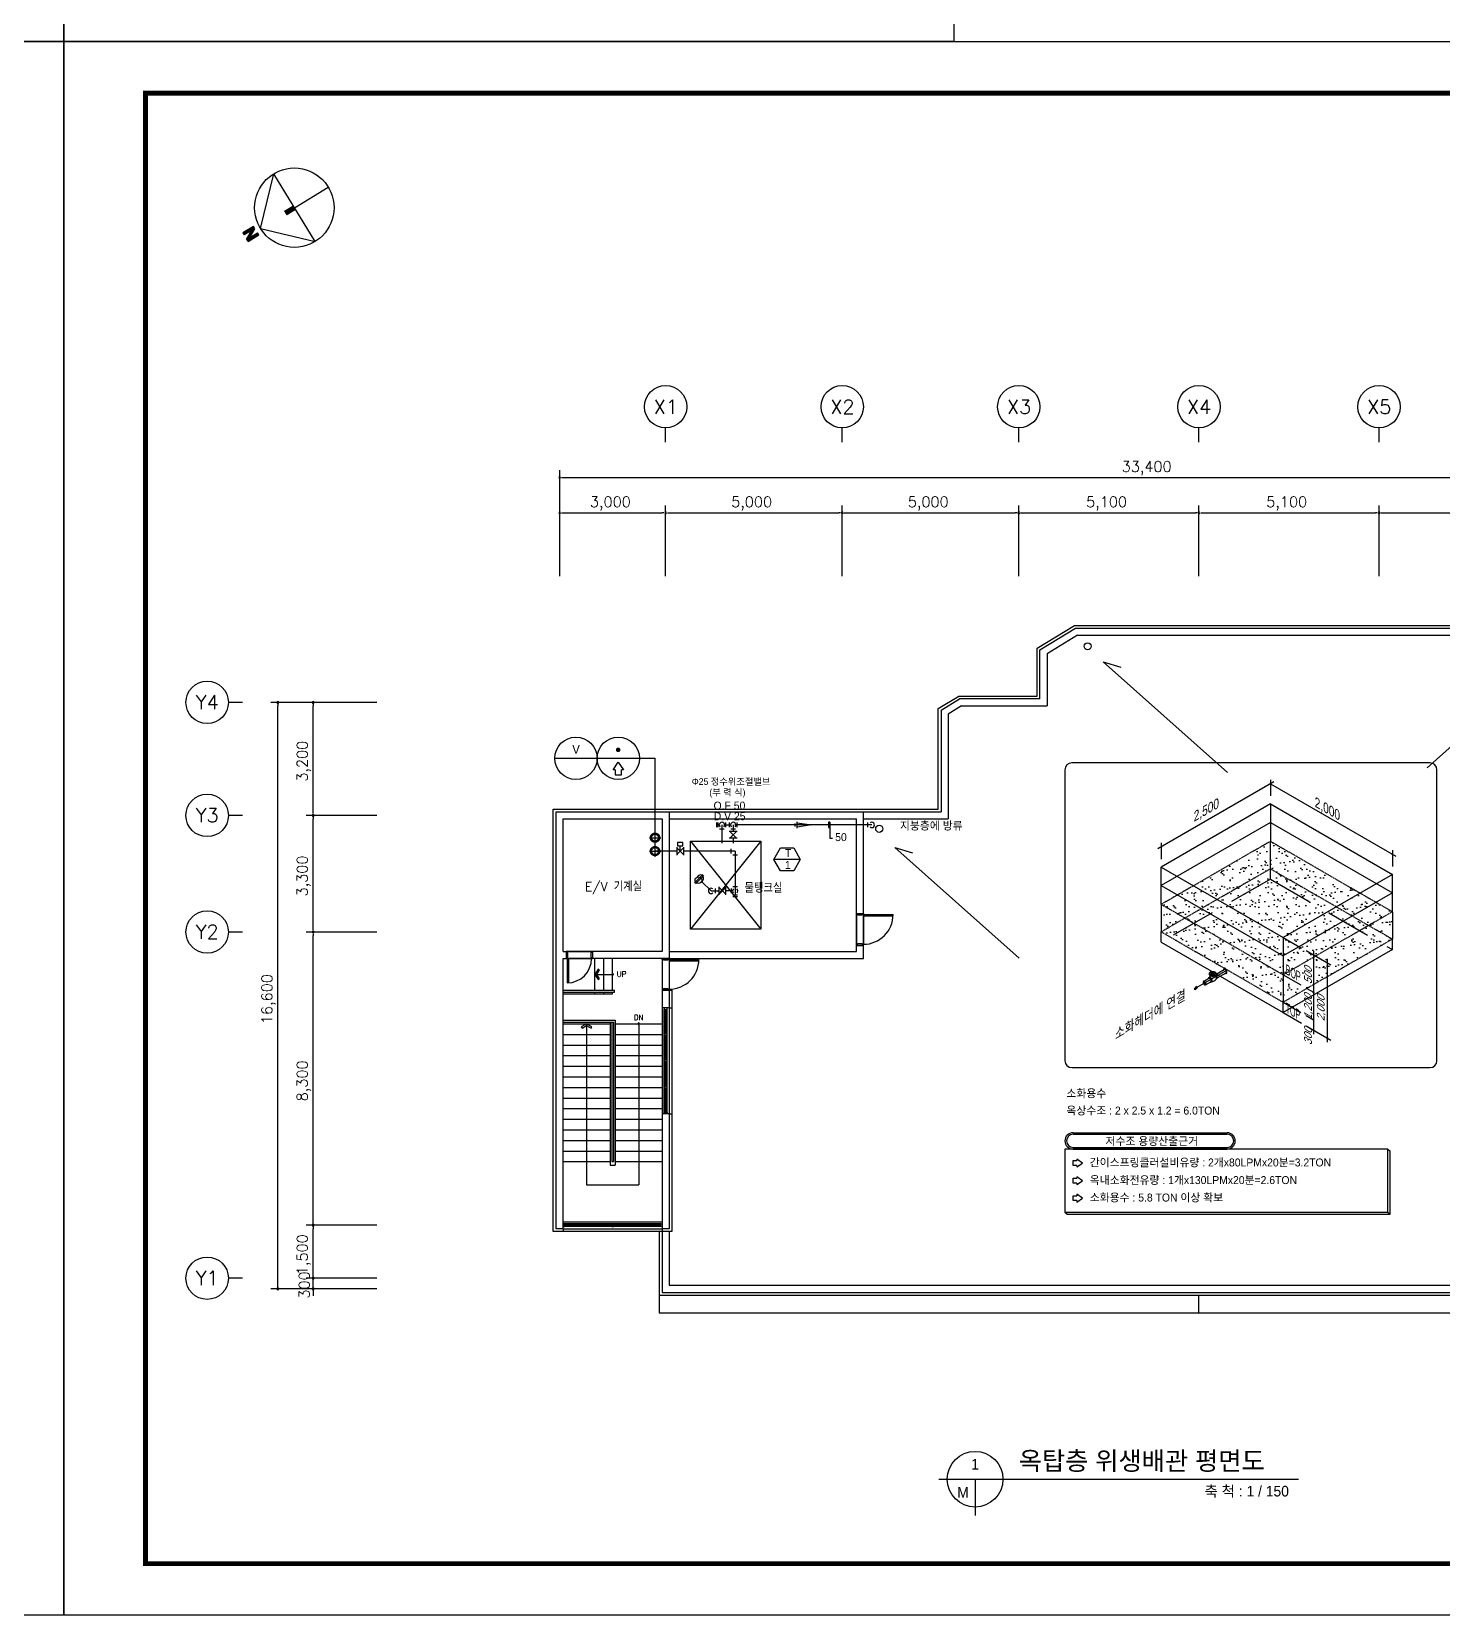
# Model space of a CAD drawing. Header units: millimetres. Extents: x 83956 to 461956, y 36707 to 125807.
# Drawn here: x 272048 to 311990, y 36707 to 81536 of the extents above; entities that cross this region are included whole.
import ezdxf
from ezdxf.enums import TextEntityAlignment as Align

# ---------------------------------------------------------------- set-up
doc = ezdxf.new("R2010")
doc.units = ezdxf.units.MM
doc.header["$LTSCALE"] = 100
doc.header["$MEASUREMENT"] = 0
for name, pattern in [('CEN', [62, 60, -1, 0, -1]), ('CENTER', [50.8, 31.75, -6.35, 6.35, -6.35]), ('DASHED', [19.05, 12.7, -6.35]), ('HIDDEN', [0.375, 0.25, -0.125])]:
    doc.linetypes.add(name, pattern=pattern)
doc.layers.get('0').update_dxf_attribs({"linetype": 'CONTINUOUS'})
doc.layers.get('Defpoints').update_dxf_attribs({"linetype": 'CONTINUOUS'})
for name, color, linetype in [('1', 1, 'CONTINUOUS'), ('2', 2, 'CONTINUOUS'), ('3', 3, 'CONTINUOUS'), ('ARCH', 9, 'CONTINUOUS'), ('BOR', 7, 'CONTINUOUS'), ('CEN', 1, 'CEN'), ('FORM', 8, 'CONTINUOUS'), ('FPP', 7, 'CONTINUOUS'), ('MF', 4, 'CONTINUOUS'), ('P-', 3, 'CONTINUOUS'), ('PIPE', 3, 'CONTINUOUS'), ('SIMBOL', 7, 'CONTINUOUS'), ('TEXT', 11, 'CONTINUOUS'), ('TITLE', 3, 'CONTINUOUS'), ('TITLE1', 2, 'CONTINUOUS'), ('w', 3, 'CONTINUOUS')]:
    doc.layers.add(name, color=color, linetype=linetype)
doc.styles.add('GHS', font='romans.shx', dxfattribs={"bigfont": 'ghs.shx'})
doc.styles.add('gr', font='Gulim.ttf')
doc.styles.add('HY', font='H2WULL.TTF')
doc.styles.add('L', font='H2WULL.TTF')
pattern_1 = [(37.5, (-13214070.35, -8568361.47), (-12.5986716, 385.364754), [0, -304, 0, -340, 0, -325]), (7.5, (-13214070.35, -8568361.47), (353.955341, 564.429213), [0, -164, 0, -274, 0, -105]), (327.5, (-13214316.35, -8568361.47), (622.828372, 1.131811), [0, -100, 0, -360, 0, -470]), (317.5, (-13214316.35, -8568361.47), (601.225321, 175.535113), [0, -50, 0, -236, 0, -270])]

# ---------------------------------------------------------------- blocks, each defined once
blk = doc.blocks.new('PMC-FORMV')
at = {"layer": 'Defpoints'}
blk.add_lwpolyline([(0, 0), (0, 29700), (42000, 29700), (42000, 0)], close=True, dxfattribs=at)
at = {"layer": 'FORM', "const_width": 90.2}
blk.add_lwpolyline([(1544, 975), (1544, 28725), (40744, 28725), (40744, 975)], close=True, dxfattribs=at)
blk = doc.blocks.new('S19')
at = {"layer": 'CEN'}
for p, q in [((80, 0), (-80, 0)), ((0, -80), (0, 80))]:
    blk.add_line(p, q, dxfattribs=at)
blk.add_circle((0, 0), 65, dxfattribs=at)
at = {"layer": 'PIPE'}
blk.add_circle((0, 0), 50, dxfattribs=at)
blk = doc.blocks.new('JY_EX_26')
at = {"color": 2, "linetype": 'Continuous'}
for p, q in [((-1.25, 1.5), (-1.25, -1.5)), ((1.25, 1.5), (1.25, -1.5))]:
    blk.add_line(p, q, dxfattribs=at)
at = {"color": 6, "linetype": 'Continuous'}
for p, q in [((-1.25, -1.25), (1.25, 1.25)), ((-1.25, 1.25), (1.25, -1.25))]:
    blk.add_line(p, q, dxfattribs=at)
blk = doc.blocks.new('jy_ex_60')
at = {"color": 2}
for p, q in [((-2.36, 0.84), (3.05, 0)), ((3.05, 0), (-2.36, -0.84))]:
    blk.add_line(p, q, dxfattribs=at)
for points in [[(-3.05, -0.58), (-3.05, 0.58)], [(-2.36, -1.2), (-2.36, 1.2)]]:
    blk.add_lwpolyline(points, dxfattribs=at)
blk = doc.blocks.new('jy_ex_35')
at = {"color": 2, "linetype": 'Continuous'}
for p, q in [((-1.25, 1.5), (-1.25, -1.5)), ((1, 3.25), (-1, 3.25)), ((-1, 3.25), (-1, 2)), ((-1, 2), (0, 2)), ((0, 0), (0, 2)), ((0, 2), (1, 2)), ((1, 2), (1, 3.25)), ((1.25, 1.5), (1.25, -1.5))]:
    blk.add_line(p, q, dxfattribs=at)
at = {"color": 6, "linetype": 'Continuous'}
for p, q in [((-1.25, 1.25), (1.25, -1.25)), ((-1.25, -1.25), (1.25, 1.25))]:
    blk.add_line(p, q, dxfattribs=at)

msp = doc.modelspace()

# ---------------------------------------------------------------- hatches: boundary and pattern name
at = {"layer": '2'}
h = msp.add_hatch(dxfattribs=at)
h.set_pattern_fill('AR-SAND', color=1, scale=200, style=0)
h.set_pattern_definition(pattern_1)
h.paths.add_polyline_path([(307123, 58618), (304031, 56833), (307484, 54839), (310576, 56624)])
h = msp.add_hatch(dxfattribs=at)
h.set_pattern_fill('AR-SAND', color=1, scale=200, style=0)
h.set_pattern_definition(pattern_1)
h.paths.add_polyline_path([(304031, 56833), (307484, 54839), (307484, 54063), (304031, 56056)])
h = msp.add_hatch(dxfattribs=at)
h.set_pattern_fill('AR-SAND', color=2, scale=200, style=0)
h.set_pattern_definition(pattern_1)
h.paths.add_polyline_path([(307484, 54839), (307484, 54063), (310576, 55848), (310576, 56624)])
at = {"layer": 'ARCH', "ltscale": 2}
msp.add_hatch(color=256, dxfattribs=at).paths.add_polyline_path([(278368, 75958), (278328, 76024), (278027, 75840), (278063, 75782), (278276, 75912), (278135, 75663), (278175, 75597), (278476, 75781), (278441, 75839), (278227, 75709)])

# ---------------------------------------------------------------- linework, layer by layer
msp.add_lwpolyline([(275272, 79795), (327316, 79795), (327316, 38170), (275272, 38170)], close=True)
at = {"layer": '1'}
for p, q in [((307221, 60301), (303933, 58403)), ((307123, 60358), (307123, 59901)), ((307123, 60244), (310674, 58194)), ((304031, 58572), (304031, 58116)), ((310576, 58364), (310576, 57908)), ((307484, 55897), (308005, 55596)), ((308133, 55522), (308829, 55120)), ((308341, 55515), (308341, 53158)), ((308731, 55290), (308731, 52933)), ((308133, 54465), (308361, 54333)), ((307484, 53769), (308005, 53468)), ((308133, 53688), (308361, 53557)), ((308133, 53392), (308829, 52990))]:
    msp.add_line(p, q, dxfattribs=at)
at = {"layer": '1', "color": 2, "linetype": 'DASHED'}
for p, q in [((307123, 59675), (307123, 58611)), ((307123, 57546), (304031, 55761)), ((307123, 57546), (310576, 55553))]:
    msp.add_line(p, q, dxfattribs=at)
at = {"layer": '1', "color": 2}
for p, q in [((307123, 59152), (304031, 57367)), ((307123, 59152), (310576, 57158)), ((304031, 57367), (307484, 55373)), ((310576, 57158), (307484, 55373))]:
    msp.add_line(p, q, dxfattribs=at)
at = {"layer": '1', "linetype": 'CENTER'}
msp.add_line((305051, 54487), (305908, 54983), dxfattribs=at)
at = {"layer": '1', "linetype": 'DASHED'}
for p, q in [((307484, 54839), (307984, 54551)), ((307484, 54063), (307984, 53774))]:
    msp.add_line(p, q, dxfattribs=at)
at = {"layer": '1', "color": 7}
for p, q in [((305214, 54627), (305293, 54582)), ((305253, 54604), (305253, 54650)), ((305253, 54559), (305253, 54604))]:
    msp.add_line(p, q, dxfattribs=at)
at = {"layer": '1'}
msp.add_lwpolyline([(305012, 54501), (304965, 54436), (305012, 54426), (305012, 54446), (305051, 54468), (305051, 54503), (305012, 54481)], close=True, dxfattribs=at)
at = {"layer": '2', "color": 2}
for p, q in [((307123, 59675), (304031, 57890)), ((307123, 59675), (310576, 57682)), ((307123, 57841), (307123, 58611)), ((304031, 57890), (307484, 55897)), ((307123, 57546), (307123, 57841)), ((310576, 57682), (307484, 55897)), ((304031, 56833), (304031, 56056)), ((304031, 55761), (307484, 53768)), ((307484, 55897), (307484, 54839)), ((310576, 55553), (307484, 53768)), ((307484, 54839), (307484, 54063))]:
    msp.add_line(p, q, dxfattribs=at)
at = {"layer": '2', "color": 2, "linetype": 'HIDDEN'}
for p, q in [((307123, 58618), (304031, 56833)), ((307123, 58618), (310576, 56624)), ((307123, 57841), (304031, 56056)), ((307123, 57841), (310576, 55848)), ((304031, 56833), (307484, 54839)), ((310576, 56624), (307484, 54839)), ((304031, 56056), (307484, 54063)), ((310576, 55848), (307484, 54063))]:
    msp.add_line(p, q, dxfattribs=at)
at = {"layer": '2'}
for p, q in [((310576, 56624), (310576, 55848)), ((305371, 54749), (305391, 54761)), ((305390, 54871), (305390, 54857)), ((305471, 54867), (305414, 54834)), ((305417, 54898), (305471, 54867)), ((305426, 54912), (305480, 54881)), ((305487, 54858), (305431, 54825)), ((305476, 54877), (305476, 54870)), ((305476, 54851), (305476, 54815)), ((305487, 54858), (305544, 54825)), ((305549, 54912), (305495, 54881)), ((305498, 54877), (305498, 54870)), ((305498, 54851), (305498, 54815)), ((305557, 54898), (305504, 54867)), ((305504, 54867), (305561, 54834)), ((305584, 54871), (305584, 54857)), ((305437, 54634), (305457, 54645))]:
    msp.add_line(p, q, dxfattribs=at)
for points, const_width in [([(307108, 60244, 1), (307138, 60244, 1)], 29.4), ([(307118, 60244, 1), (307128, 60244, 1)], 9.81), ([(307118, 60244, 1), (307128, 60244, 1)], 9.81), ([(304017, 58459, 1), (304046, 58459, 1)], 29.4), ([(304026, 58459, 1), (304036, 58459, 1)], 9.81), ([(310561, 58251, 1), (310590, 58251, 1)], 29.4), ([(310571, 58251, 1), (310581, 58251, 1)], 9.81), ([(310571, 58251, 1), (310581, 58251, 1)], 9.81), ([(308334, 55394, 1), (308364, 55394, 1)], 29.4), ([(308336, 55402, 1), (308346, 55402, 1)], 9.81), ([(308326, 54344, 1), (308356, 54344, 1)], 29.4), ([(308336, 54344, 1), (308346, 54344, 1)], 9.81), ([(308336, 54344, 1), (308346, 54344, 1)], 9.81), ([(308326, 53568, 1), (308356, 53568, 1)], 29.4), ([(308336, 53568, 1), (308346, 53568, 1)], 9.81), ([(308336, 53568, 1), (308346, 53568, 1)], 9.81), ([(308326, 53272, 1), (308356, 53272, 1)], 29.4), ([(308336, 53272, 1), (308346, 53272, 1)], 9.81), ([(308336, 53272, 1), (308346, 53272, 1)], 9.81), ([(308716, 53047, 1), (308746, 53047, 1)], 29.4), ([(308726, 53047, 1), (308736, 53047, 1)], 9.81), ([(308726, 53047, 1), (308736, 53047, 1)], 9.81)]:
    msp.add_lwpolyline(points, format="xyb", close=True, dxfattribs=dict(at, const_width=const_width))
for points in [[(305414, 54633, 0.0526), (305424, 54631, 0.156851), (305437, 54634, 0.156851), (305447, 54644, 0.106617), (305451, 54664, 0.072341), (305448, 54686, 0.058752), (305437, 54711, 0.058752), (305421, 54732, 0.072341), (305404, 54746, 0.106617), (305385, 54752, 0.156851), (305371, 54749, 0.156851), (305361, 54739, 0.0526), (305358, 54729, 0.072341)], [(305447, 54640, 0.156851), (305457, 54650, 0.106617), (305461, 54670, 0.072341), (305458, 54692, 0.058752), (305447, 54716, 0.058752), (305431, 54738, 0.072341), (305414, 54752, 0.106617), (305395, 54758, 0.156851), (305381, 54755, 0.063673)], [(305390, 54857, 0.156851), (305397, 54838, 0.106617), (305419, 54818, 0.072341), (305448, 54806, 0.058752), (305487, 54801, 0.058752), (305526, 54806, 0.072341), (305556, 54818, 0.106617), (305578, 54838, 0.156851), (305584, 54857, 0.156851)], [(305457, 54645, 0.156851), (305467, 54656, 0.106617), (305471, 54676, 0.072341), (305468, 54698, 0.058752), (305457, 54722, 0.058752), (305441, 54744, 0.072341), (305424, 54757, 0.106617), (305405, 54764, 0.156851), (305391, 54761, 0.063673)], [(305417, 54898, -0.156851), (305416, 54899, -0.106617), (305416, 54902, -0.072341), (305416, 54904, -0.058752), (305417, 54907, -0.058752), (305419, 54910, -0.072341), (305422, 54912, -0.106617), (305424, 54913, -0.156851), (305426, 54912, -0.156851)], [(305462, 54803, 0.102167), (305468, 54798, 0.072341), (305476, 54794, 0.058752), (305487, 54793, 0.058752), (305498, 54794, 0.072341), (305507, 54798, 0.102167), (305513, 54803, 0.156851)], [(305476, 54870, 0.156851), (305477, 54868, 0.106617), (305479, 54866, 0.072341), (305483, 54865, 0.058752), (305487, 54864, 0.058752), (305492, 54865, 0.072341), (305495, 54866, 0.106617), (305498, 54868, 0.156851), (305498, 54870, 0.156851)], [(305557, 54898, 0.156851), (305558, 54899, 0.106617), (305559, 54902, 0.072341), (305558, 54904, 0.058752), (305557, 54907, 0.058752), (305555, 54910, 0.072341), (305553, 54912, 0.106617), (305550, 54913, 0.156851), (305549, 54912, 0.156851)], [(305583, 54718, 0.156851), (305593, 54729, 0.106617), (305597, 54749, 0.072341), (305594, 54770, 0.058752), (305583, 54795, 0.058752), (305567, 54817, 0.024277), (305562, 54822, 0.106617)], [(305594, 54724, 0.156851), (305603, 54734, 0.106617), (305607, 54754, 0.072341), (305604, 54776, 0.058752), (305594, 54801, 0.058752), (305577, 54822, 0.031416), (305570, 54829, 0.106617)], [(305604, 54730, 0.156851), (305613, 54740, 0.106617), (305617, 54760, 0.072341), (305614, 54782, 0.058752), (305604, 54807, 0.058752), (305587, 54828, 0.044164), (305577, 54837, 0.106617)], [(305846, 54883, 0.080785), (305863, 54878, 0.156851), (305878, 54882, 0.156851), (305888, 54893, 0.106617), (305892, 54915, 0.072341), (305889, 54938, 0.058752), (305878, 54965, 0.058752), (305860, 54988, 0.072341), (305841, 55003, 0.106617), (305820, 55010, 0.156851), (305805, 55006, 0.156851), (305795, 54995, 0.080785), (305791, 54979, 0.072341)]]:
    msp.add_lwpolyline(points, format="xyb", dxfattribs=at)
for points in [[(305487, 54927, 0.058752), (305448, 54922, 0.072341), (305419, 54910, 0.106617), (305397, 54890, 0.156851), (305390, 54871, 0.156851), (305397, 54851, 0.106617), (305419, 54831, 0.072341), (305448, 54819, 0.058752), (305487, 54815, 0.058752), (305526, 54819, 0.072341), (305556, 54831, 0.106617), (305578, 54851, 0.156851), (305584, 54871, 0.156851), (305578, 54890, 0.106617), (305556, 54910, 0.072341), (305526, 54922, 0.058752)], [(305487, 54883, 0.058752), (305483, 54882, 0.072341), (305479, 54881, 0.106617), (305477, 54879, 0.156851), (305476, 54877, 0.156851), (305477, 54874, 0.106617), (305479, 54872, 0.072341), (305483, 54871, 0.058752), (305487, 54870, 0.058752), (305492, 54871, 0.072341), (305495, 54872, 0.106617), (305498, 54874, 0.156851), (305498, 54877, 0.156851), (305498, 54879, 0.106617), (305495, 54881, 0.072341), (305492, 54882, 0.058752)]]:
    msp.add_lwpolyline(points, format="xyb", close=True, dxfattribs=at)
for centre, radius, start, end in [((305517, 54688), 145, 123.5211, 150.0045), ((305451, 54803), 158, 272.5264, 327.4736)]:
    msp.add_arc(centre, radius, start, end, dxfattribs=at)
at = {"layer": '3', "color": 7}
for p, q in [((305226, 54652), (305376, 54739)), ((305584, 54859), (305814, 54992)), ((305616, 54750), (305869, 54896)), ((305281, 54556), (305432, 54643))]:
    msp.add_line(p, q, dxfattribs=at)
at = {"layer": '3'}
for points in [[(305432, 54643, 0.156851), (305440, 54652, 0.106617), (305443, 54669, 0.072341), (305441, 54687, 0.058752), (305432, 54707, 0.058752), (305418, 54725, 0.072341), (305404, 54737, 0.106617), (305388, 54742, 0.156851), (305376, 54739, 0.156851)], [(305869, 54896, 0.156851), (305877, 54905, 0.106617), (305881, 54921, 0.072341), (305878, 54939, 0.058752), (305869, 54960, 0.058752), (305856, 54978, 0.072341), (305841, 54989, 0.106617), (305825, 54994, 0.156851), (305814, 54992, 0.156851)]]:
    msp.add_lwpolyline(points, format="xyb", dxfattribs=at)
at = {"layer": '3', "color": 7}
msp.add_lwpolyline([(305226, 54588, 0.058752), (305239, 54570, 0.072341), (305253, 54559, 0.106617), (305270, 54554, 0.156851), (305281, 54556, 0.156851), (305289, 54565, 0.106617), (305293, 54582, 0.072341), (305290, 54600, 0.058752), (305281, 54620, 0.058752), (305268, 54638, 0.072341), (305253, 54650, 0.106617), (305237, 54655, 0.156851), (305226, 54652, 0.156851), (305218, 54644, 0.106617), (305214, 54627, 0.072341), (305217, 54609, 0.058752)], format="xyb", close=True, dxfattribs=at)
at = {"layer": 'ARCH', "ltscale": 2}
for p, q in [((278526, 75968), (278901, 77514)), ((280072, 75593), (278901, 77514)), ((279486, 76553), (280447, 77139)), ((278328, 76024), (278027, 75840)), ((278027, 75840), (278063, 75782)), ((278276, 75912), (278063, 75782)), ((278135, 75663), (278276, 75912)), ((278175, 75597), (278476, 75781)), ((278227, 75709), (278368, 75958)), ((278227, 75709), (278441, 75839)), ((278368, 75958), (278328, 76024)), ((278476, 75781), (278441, 75839)), ((278526, 75968), (280072, 75593)), ((278135, 75663), (278175, 75597)), ((286998, 66119), (286998, 69119)), ((287098, 68919), (320298, 68919)), ((286998, 66119), (286998, 68119)), ((287098, 67919), (289898, 67919)), ((289998, 66119), (289998, 68119)), ((289998, 66119), (289998, 68119)), ((290098, 67919), (294898, 67919)), ((294998, 66119), (294998, 68119)), ((294998, 66119), (294998, 68119)), ((295098, 67919), (299898, 67919)), ((299998, 66119), (299998, 68119)), ((299998, 66119), (299998, 68119)), ((300098, 67919), (304998, 67919)), ((305098, 66119), (305098, 68119)), ((305098, 66119), (305098, 68119)), ((305198, 67919), (310098, 67919)), ((310198, 66119), (310198, 68119)), ((310198, 66119), (310198, 68119)), ((310298, 67919), (315198, 67919)), ((300598, 64039), (301600, 64650)), ((301600, 64650), (320498, 64650)), ((301656, 64450), (300798, 63927)), ((301656, 64450), (320298, 64450)), ((300598, 62650), (300598, 64039)), ((300798, 63927), (300798, 62450)), ((305905, 60568), (302389, 63702)), ((302389, 63702), (302890, 63546)), ((311556, 60697), (315071, 63832)), ((281817, 62550), (278817, 62550)), ((279017, 46050), (279017, 62450)), ((281817, 62550), (279817, 62550)), ((280017, 59450), (280017, 62450)), ((297798, 62333), (298319, 62650)), ((297798, 62333), (297798, 59451)), ((298375, 62450), (297998, 62220)), ((300598, 62650), (298319, 62650)), ((298375, 62450), (300798, 62450)), ((297998, 62220), (297998, 59251)), ((281817, 59350), (279817, 59350)), ((281817, 59350), (279817, 59350)), ((280017, 56150), (280017, 59250)), ((289898, 59251), (289898, 55501)), ((290098, 59451), (290098, 55301)), ((295598, 59451), (297798, 59451)), ((295598, 59251), (297998, 59251)), ((300004, 55310), (296488, 58445)), ((296488, 58445), (296989, 58289)), ((281817, 56050), (279817, 56050)), ((281817, 56050), (279817, 56050)), ((280017, 47850), (280017, 55950)), ((295398, 55672), (295598, 55672)), ((295598, 55672), (295398, 55672)), ((287210, 55501), (287180, 55501)), ((287180, 55501), (287180, 55301)), ((287180, 55301), (287210, 55301)), ((287210, 55501), (287900, 55501)), ((287210, 55461), (287210, 55501)), ((287225, 55461), (287210, 55461)), ((287210, 55301), (287210, 55341)), ((287210, 55341), (287225, 55341)), ((287210, 55301), (287900, 55301)), ((287210, 55301), (287245, 55301)), ((287210, 55301), (287210, 54611)), ((287225, 55341), (287225, 55461)), ((287245, 55301), (287245, 54611)), ((287885, 55341), (287885, 55461)), ((287885, 55461), (287900, 55461)), ((287900, 55341), (287885, 55341)), ((287900, 55461), (287900, 55501)), ((287900, 55501), (287930, 55501)), ((287900, 55301), (287900, 55341)), ((287930, 55301), (287900, 55301)), ((287930, 55501), (287930, 55301)), ((287245, 54611), (287210, 54611)), ((289898, 54401), (290098, 54401)), ((290098, 54401), (289898, 54401)), ((289898, 54401), (289898, 53901)), ((290098, 54401), (290098, 53901)), ((290098, 53901), (289898, 53901)), ((289898, 53901), (289898, 50901)), ((289983, 53901), (289958, 53901)), ((289958, 53901), (289958, 53861)), ((289958, 50941), (289958, 53861)), ((289958, 50941), (289958, 53861)), ((289958, 50941), (289958, 53861)), ((289958, 50941), (289958, 53861)), ((289958, 53861), (290038, 53861)), ((289992, 53161), (289992, 53861)), ((290004, 53161), (290004, 53861)), ((290038, 53901), (290013, 53901)), ((290038, 53861), (290038, 53901)), ((290038, 50941), (290038, 53861)), ((290038, 50941), (290038, 53861)), ((290038, 50941), (290038, 53861)), ((290038, 50941), (290038, 53861)), ((290098, 53901), (290098, 50901)), ((290038, 53161), (289958, 53161)), ((289958, 53161), (289958, 53121)), ((289958, 53121), (290038, 53121)), ((289992, 52421), (289992, 53121)), ((290004, 52421), (290004, 53121)), ((290038, 53121), (290038, 53161)), ((290038, 52421), (289958, 52421)), ((289958, 52421), (289958, 52381)), ((289958, 52381), (290038, 52381)), ((289992, 51681), (289992, 52381)), ((290004, 51681), (290004, 52381)), ((290038, 52381), (290038, 52421)), ((290038, 51681), (289958, 51681)), ((289958, 51681), (289958, 51641)), ((289958, 51641), (290038, 51641)), ((289992, 50941), (289992, 51641)), ((290004, 50941), (290004, 51641)), ((290038, 51641), (290038, 51681)), ((289898, 50901), (289898, 47650)), ((290098, 50901), (289898, 50901)), ((289958, 50901), (289958, 50941)), ((289958, 50941), (290038, 50941)), ((289983, 50901), (289958, 50901)), ((290038, 50901), (290013, 50901)), ((290038, 50941), (290038, 50901)), ((290098, 50901), (290098, 47650)), ((281817, 47750), (279817, 47750)), ((281817, 47750), (279817, 47750)), ((280017, 46350), (280017, 47650)), ((287098, 47850), (289898, 47850)), ((287138, 47790), (287098, 47790)), ((287098, 47790), (287098, 47765)), ((287098, 47735), (287098, 47710)), ((287098, 47710), (287138, 47710)), ((287098, 47650), (289898, 47650)), ((289858, 47790), (287138, 47790)), ((289858, 47790), (287138, 47790)), ((287138, 47710), (287138, 47790)), ((288478, 47756), (287138, 47756)), ((288478, 47744), (287138, 47744)), ((289858, 47710), (287138, 47710)), ((289858, 47710), (287138, 47710)), ((288518, 47790), (288478, 47790)), ((288478, 47790), (288478, 47710)), ((288478, 47710), (288518, 47710)), ((288518, 47710), (288518, 47790)), ((289858, 47756), (288518, 47756)), ((289858, 47744), (288518, 47744)), ((289858, 47710), (289858, 47790)), ((289858, 47790), (289898, 47790)), ((289898, 47710), (289858, 47710)), ((289898, 47790), (289898, 47765)), ((289898, 47735), (289898, 47710)), ((289898, 47570), (289898, 45850)), ((290098, 47570), (290098, 46050)), ((281817, 46250), (279817, 46250)), ((281817, 46250), (279817, 46250)), ((280017, 46350), (280017, 46450)), ((280017, 45950), (280017, 46250)), ((281817, 45950), (278817, 45950)), ((281817, 45950), (279817, 45950)), ((280017, 45850), (280017, 45750)), ((289898, 45850), (320498, 45850)), ((290098, 46050), (320298, 46050))]:
    msp.add_line(p, q, dxfattribs=at)
at = {"layer": 'ARCH'}
for p, q in [((289998, 69919), (289998, 70319)), ((294998, 69919), (294998, 70319)), ((299998, 69919), (299998, 70319)), ((305098, 69919), (305098, 70319)), ((310198, 69919), (310198, 70319)), ((278017, 62550), (277617, 62550)), ((278017, 59350), (277617, 59350)), ((286898, 47650), (286898, 59451)), ((286898, 59451), (290098, 59451)), ((287098, 55501), (287098, 59251)), ((287098, 59251), (289898, 59251)), ((290098, 59451), (295598, 59451)), ((290098, 59251), (295398, 59251)), ((295398, 55501), (295398, 59251)), ((295598, 55301), (295598, 59451)), ((295398, 56572), (295398, 55672)), ((295398, 56542), (295398, 56572)), ((295398, 56572), (295598, 56572)), ((295398, 56542), (295398, 55702)), ((295438, 56542), (295398, 56542)), ((295438, 56527), (295438, 56542)), ((295558, 56527), (295438, 56527)), ((295598, 56542), (295558, 56542)), ((295558, 56542), (295558, 56527)), ((295598, 56572), (295598, 56542)), ((295598, 56542), (295598, 55702)), ((295598, 56542), (295598, 56507)), ((295598, 56542), (296438, 56542)), ((295598, 56507), (296438, 56507)), ((296438, 56507), (296438, 56542)), ((278017, 56050), (277617, 56050)), ((295438, 55702), (295398, 55702)), ((295398, 55702), (295398, 55672)), ((295398, 55672), (295598, 55672)), ((295558, 55717), (295438, 55717)), ((295438, 55717), (295438, 55702)), ((295558, 55702), (295558, 55717)), ((295598, 55702), (295558, 55702)), ((295598, 55672), (295598, 55702)), ((287098, 55501), (287180, 55501)), ((287098, 47650), (287098, 55301)), ((287098, 55301), (287180, 55301)), ((289898, 55501), (287180, 55501)), ((287180, 55501), (287180, 55301)), ((287180, 55501), (287930, 55501)), ((287930, 55301), (287180, 55301)), ((287180, 55301), (287930, 55301)), ((290098, 55301), (287930, 55301)), ((287998, 54401), (287998, 55301)), ((288248, 54401), (288248, 55301)), ((288498, 54401), (288498, 55301)), ((289898, 55301), (289898, 54401)), ((289898, 55271), (289898, 55301)), ((289898, 55301), (290098, 55301)), ((289898, 55271), (289898, 54431)), ((289938, 55271), (289898, 55271)), ((289938, 55256), (289938, 55271)), ((290058, 55256), (289938, 55256)), ((290098, 55271), (290058, 55271)), ((290058, 55271), (290058, 55256)), ((290098, 55501), (295398, 55501)), ((290098, 55301), (295598, 55301)), ((290098, 55301), (290098, 55271)), ((290098, 55271), (290098, 54431)), ((290098, 55271), (290098, 55236)), ((290098, 55271), (290938, 55271)), ((290098, 55236), (290938, 55236)), ((290938, 55236), (290938, 55271)), ((288084, 55001), (287998, 54851)), ((287998, 54851), (288498, 54851)), ((287998, 54851), (288084, 54701)), ((288047, 54851), (288121, 54980)), ((288121, 54722), (288047, 54851)), ((288121, 54980), (288084, 55001)), ((288084, 54701), (288121, 54722)), ((287098, 54401), (288548, 54401)), ((287098, 54351), (288548, 54351)), ((287098, 54301), (288498, 54301)), ((287998, 54301), (287998, 54351)), ((288248, 54301), (288248, 54351)), ((288498, 54301), (288498, 54351)), ((288548, 54351), (288548, 54401)), ((289938, 54431), (289898, 54431)), ((289898, 54431), (289898, 54401)), ((289898, 54401), (290098, 54401)), ((290058, 54446), (289938, 54446)), ((289938, 54446), (289938, 54431)), ((290058, 54431), (290058, 54446)), ((290098, 54431), (290058, 54431)), ((290098, 54401), (290098, 54431)), ((287098, 53550), (288573, 53550)), ((287098, 53500), (288523, 53500)), ((287098, 53450), (288423, 53450)), ((287760, 53450), (287610, 53364)), ((287610, 53364), (287632, 53327)), ((287632, 53327), (287761, 53401)), ((287760, 53450), (287760, 48889)), ((287911, 53364), (287760, 53450)), ((287761, 53401), (287889, 53327)), ((287889, 53327), (287911, 53364)), ((288423, 53500), (288423, 49450)), ((288473, 53500), (288473, 49550)), ((288523, 53500), (288523, 49550)), ((288573, 53550), (288573, 49450)), ((288573, 53450), (289898, 53450)), ((289235, 53450), (289235, 48889)), ((287098, 53150), (288423, 53150)), ((288573, 53150), (289898, 53150)), ((287098, 52850), (288423, 52850)), ((287098, 52550), (288423, 52550)), ((288573, 52850), (289898, 52850)), ((288573, 52550), (289898, 52550)), ((287098, 52250), (288423, 52250)), ((288573, 52250), (289898, 52250)), ((287098, 51950), (288423, 51950)), ((287098, 51650), (288423, 51650)), ((288573, 51950), (289898, 51950)), ((288573, 51650), (289898, 51650)), ((287098, 51350), (288423, 51350)), ((288573, 51350), (289898, 51350)), ((287098, 51050), (288423, 51050)), ((287098, 50750), (288423, 50750)), ((288573, 51050), (289898, 51050)), ((288573, 50750), (289898, 50750)), ((287098, 50450), (288423, 50450)), ((288573, 50450), (289898, 50450)), ((287098, 50150), (288423, 50150)), ((287098, 49850), (288423, 49850)), ((288573, 50150), (289898, 50150)), ((288573, 49850), (289898, 49850)), ((287098, 49550), (288423, 49550)), ((288423, 49450), (288573, 49450)), ((288473, 49550), (288523, 49550)), ((288573, 49550), (289898, 49550)), ((287760, 48889), (289235, 48889)), ((287098, 47650), (286898, 47650)), ((290098, 47650), (289898, 47650)), ((278017, 46250), (277617, 46250))]:
    msp.add_line(p, q, dxfattribs=at)
at = {"layer": 'ARCH', "linetype": 'ByBlock', "lineweight": -2}
for p, q in [((287048, 68919), (287098, 68919)), ((287048, 67919), (287098, 67919)), ((289948, 67919), (289898, 67919)), ((290048, 67919), (290098, 67919)), ((294948, 67919), (294898, 67919)), ((295048, 67919), (295098, 67919)), ((299948, 67919), (299898, 67919)), ((300048, 67919), (300098, 67919)), ((305048, 67919), (304998, 67919)), ((305148, 67919), (305198, 67919)), ((310148, 67919), (310098, 67919)), ((310248, 67919), (310298, 67919)), ((279017, 62500), (279017, 62450)), ((280017, 62500), (280017, 62450)), ((280017, 59400), (280017, 59450)), ((280017, 59300), (280017, 59250)), ((280017, 56100), (280017, 56150)), ((280017, 56000), (280017, 55950)), ((280017, 47800), (280017, 47850)), ((280017, 47700), (280017, 47650)), ((280017, 46300), (280017, 46350)), ((280017, 46300), (280017, 46350)), ((279017, 46000), (279017, 46050)), ((280017, 45900), (280017, 45850))]:
    msp.add_line(p, q, dxfattribs=at)
at = {"layer": 'ARCH', "linetype": 'ByBlock', "ltscale": 2}
for p, q in [((300518, 64084), (301578, 64730)), ((301578, 64730), (320153, 64730)), ((300518, 62730), (300518, 64084)), ((297718, 62377), (298297, 62730)), ((297718, 59530), (297718, 62377)), ((298297, 62730), (300518, 62730)), ((286818, 59530), (297718, 59530)), ((286818, 47570), (286818, 59530)), ((290098, 54401), (290178, 54401)), ((290178, 54401), (290178, 47570)), ((290098, 53901), (290178, 53901)), ((290098, 50901), (290178, 50901)), ((290178, 47570), (286818, 47570)), ((287098, 47650), (287098, 47570)), ((289818, 47570), (289818, 45270)), ((289898, 47650), (289898, 47570)), ((289818, 45770), (320578, 45770)), ((305090, 45770), (305090, 45270)), ((289818, 45270), (320578, 45270))]:
    msp.add_line(p, q, dxfattribs=at)
at = {"layer": 'ARCH', "ltscale": 2}
msp.add_circle((279486, 76553), 1125, dxfattribs=at)
at = {"layer": 'ARCH'}
for centre in [(289998, 70919), (294998, 70919), (299998, 70919), (305098, 70919), (310198, 70919), (277017, 62550), (277017, 59350), (277017, 56050), (277017, 46250)]:
    msp.add_circle(centre, 600, dxfattribs=at)
at = {"layer": 'ARCH', "linetype": 'ByBlock', "ltscale": 2}
for centre in [(301947, 64138), (296046, 58971)]:
    msp.add_circle(centre, 100, dxfattribs=at)
at = {"layer": 'ARCH', "linetype": 'ByBlock'}
for centre, start, end in [((286998, 68919), 0, 180), ((286998, 68919), 180, 0), ((286998, 67919), 0, 180), ((286998, 67919), 180, 0), ((289998, 67919), 0, 180), ((289998, 67919), 0, 180), ((289998, 67919), 180, 0), ((289998, 67919), 180, 0), ((294998, 67919), 0, 180), ((294998, 67919), 0, 180), ((294998, 67919), 180, 0), ((294998, 67919), 180, 0), ((299998, 67919), 0, 180), ((299998, 67919), 0, 180), ((299998, 67919), 180, 0), ((299998, 67919), 180, 0), ((305098, 67919), 0, 180), ((305098, 67919), 0, 180), ((305098, 67919), 180, 0), ((305098, 67919), 180, 0), ((310198, 67919), 0, 180), ((310198, 67919), 0, 180), ((310198, 67919), 180, 0), ((310198, 67919), 180, 0), ((279017, 62550), 90, 270), ((279017, 62550), 270, 90), ((280017, 62550), 90, 270), ((280017, 62550), 270, 90), ((280017, 59350), 90, 270), ((280017, 59350), 90, 270), ((280017, 59350), 270, 90), ((280017, 59350), 270, 90), ((280017, 56050), 90, 270), ((280017, 56050), 90, 270), ((280017, 56050), 270, 90), ((280017, 56050), 270, 90), ((280017, 47750), 90, 270), ((280017, 47750), 90, 270), ((280017, 47750), 270, 90), ((280017, 47750), 270, 90), ((280017, 46250), 90, 270), ((280017, 46250), 90, 270), ((280017, 46250), 270, 90), ((280017, 46250), 270, 90), ((279017, 45950), 90, 270), ((279017, 45950), 270, 90), ((280017, 45950), 90, 270), ((280017, 45950), 270, 90)]:
    msp.add_arc(centre, 25, start, end, dxfattribs=at)
at = {"layer": 'ARCH'}
for centre in [(295598, 56542), (290098, 55271)]:
    msp.add_arc(centre, 840, 270, 0, dxfattribs=at)
at = {"layer": 'ARCH', "ltscale": 2}
for centre, radius, start, end in [((287210, 55301), 690, 270, 0), ((288498, 54851), 25, 90, 270), ((288498, 54851), 25, 270, 90), ((289235, 53450), 25, 90, 270), ((289235, 53450), 25, 270, 90)]:
    msp.add_arc(centre, radius, start, end, dxfattribs=at)
msp.add_solid([(279269, 76333), (279191, 76461), (279525, 76489), (279447, 76617)], dxfattribs=at)
at = {"layer": 'BOR', "color": 2, "linetype": 'Continuous'}
for p, q in [((304031, 56833), (304031, 57890)), ((310576, 56624), (310576, 57682)), ((304031, 55761), (304031, 56056)), ((310576, 55553), (310576, 55848)), ((307484, 53769), (307484, 54063))]:
    msp.add_line(p, q, dxfattribs=at)
at = {"layer": 'BOR', "color": 2, "ltscale": 0.1}
for p, q in [((290818, 57443), (291053, 57678)), ((290848, 57413), (291083, 57648)), ((291283, 57212), (291013, 57483))]:
    msp.add_line(p, q, dxfattribs=at)
msp.add_circle((290925, 57517), 94.6, dxfattribs=at)
msp.add_arc((290979, 57571), 94.6, 291.1943, 158.8057, dxfattribs=at)
at = {"layer": 'FPP', "color": 2, "linetype": 'Continuous'}
for p, q in [((301304, 60639), (301304, 52407)), ((311640, 60836), (301500, 60836)), ((311836, 52407), (311836, 60639)), ((301500, 52211), (311640, 52211))]:
    msp.add_line(p, q, dxfattribs=at)
for centre, start, end in [((301500, 60639), 90, 180), ((311640, 60639), 0, 90), ((301500, 52407), 180, 270), ((311640, 52407), 270, 0)]:
    msp.add_arc(centre, 196, start, end, dxfattribs=at)
at = {"layer": 'MF', "color": 1}
for p, q in [((293811, 58105), (293061, 58105)), ((301535, 50323), (305896, 50323)), ((301304, 49906), (301304, 48121)), ((310449, 49906), (301304, 49906)), ((301535, 49950), (305896, 49950)), ((310449, 48121), (310449, 49906)), ((310449, 49906), (310509, 49846)), ((310509, 48061), (310509, 49846)), ((301304, 48121), (301364, 48061)), ((301304, 48121), (310449, 48121)), ((301364, 48061), (310509, 48061)), ((310449, 48121), (310509, 48061))]:
    msp.add_line(p, q, dxfattribs=at)
at = {"layer": 'MF', "color": 2}
for p, q in [((301535, 50368), (305896, 50368)), ((301535, 49906), (305896, 49906)), ((301535, 49442), (301535, 49578)), ((301535, 49578), (301645, 49578)), ((301645, 49442), (301535, 49442)), ((301802, 49510), (301645, 49619)), ((301645, 49619), (301645, 49578)), ((301645, 49401), (301802, 49510)), ((301645, 49442), (301645, 49401)), ((301535, 48943), (301535, 49079)), ((301535, 49079), (301645, 49079)), ((301645, 48943), (301535, 48943)), ((301802, 49011), (301645, 49120)), ((301645, 49120), (301645, 49079)), ((301645, 48902), (301802, 49011)), ((301645, 48943), (301645, 48902)), ((301535, 48585), (301645, 48585)), ((301535, 48449), (301535, 48585)), ((301645, 48449), (301535, 48449)), ((301645, 48626), (301645, 48585)), ((301802, 48517), (301645, 48626)), ((301645, 48407), (301802, 48517)), ((301645, 48449), (301645, 48407))]:
    msp.add_line(p, q, dxfattribs=at)
at = {"layer": 'MF', "color": 1}
msp.add_lwpolyline([(293624, 58429), (293812, 58103), (293624, 57777), (293247, 57777), (293059, 58103), (293247, 58429)], close=True, dxfattribs=at)
at = {"layer": 'MF', "color": 2}
for centre, start, end in [((301535, 50137), 90, 270), ((305896, 50137), 270, 90)]:
    msp.add_arc(centre, 231, start, end, dxfattribs=at)
at = {"layer": 'MF', "color": 1}
for centre, start, end in [((301535, 50137), 90, 270), ((305896, 50137), 270, 90)]:
    msp.add_arc(centre, 186, start, end, dxfattribs=at)
at = {"layer": 'P-'}
for p, q in [((291592, 59081), (291592, 58563)), ((291911, 59081), (291911, 58894)), ((291911, 58707), (291911, 58563))]:
    msp.add_line(p, q, dxfattribs=at)
at = {"layer": 'PIPE', "color": 1, "ltscale": 2}
for p, q in [((289258, 60968), (289698, 60968)), ((289698, 58340), (289698, 60968)), ((294646, 59156), (294646, 58706)), ((294646, 58706), (294721, 58706))]:
    msp.add_line(p, q, dxfattribs=at)
at = {"layer": 'PIPE', "color": 2}
for p, q in [((291439, 59149), (291439, 59014)), ((291479, 59149), (291479, 59014)), ((291524, 58969), (291659, 58969)), ((291704, 59014), (291704, 59149)), ((291798, 59149), (291798, 59014)), ((291843, 58969), (291978, 58969)), ((292023, 59014), (292023, 59149)), ((291396, 57280), (291396, 57145)), ((291857, 57280), (291857, 57145)), ((292037, 57325), (291902, 57325)), ((291902, 57100), (292037, 57100)), ((291902, 57059), (292037, 57059))]:
    msp.add_line(p, q, dxfattribs=at)
at = {"layer": 'PIPE'}
for p, q in [((291479, 59081), (291517, 59081)), ((291667, 59081), (291836, 59081)), ((295835, 59081), (291961, 59081)), ((291969, 58340), (291969, 57100)), ((291283, 57212), (291517, 57212)), ((291894, 57212), (291705, 57212))]:
    msp.add_line(p, q, dxfattribs=at)
at = {"layer": 'PIPE', "color": 2, "ltscale": 2}
for p, q in [((295723, 59014), (295723, 59149)), ((291857, 58273), (291857, 58408)), ((292037, 58228), (291902, 58228))]:
    msp.add_line(p, q, dxfattribs=at)
at = {"layer": 'PIPE', "ltscale": 2}
for p, q in [((290315, 58340), (289698, 58340)), ((291969, 58340), (290502, 58340))]:
    msp.add_line(p, q, dxfattribs=at)
at = {"layer": 'PIPE', "color": 1}
msp.add_lwpolyline([(290435, 58625, 0, 45, 0), (290435, 58760, 0, 0, 0), (290435, 60289, 0, 0, 0), (290568, 60289, 0, 0, 0)], format="xyseb", dxfattribs=at)
at = {"layer": 'PIPE', "color": 1, "ltscale": 2}
msp.add_lwpolyline([(294646, 59156), (294608, 59156), (294608, 59006), (294646, 59006)], dxfattribs=at)
msp.add_lwpolyline([(295910, 59081, 0, 40, 0), (296030, 59081, 0, 0, 0), (296591, 59081, 0, 0, 0)], format="xyseb", dxfattribs=at)
at = {"layer": 'PIPE', "color": 2}
for centre, start, end in [((291592, 59081), 319, 221), ((291911, 59081), 319, 221), ((291283, 57212), 49, 311), ((291969, 57212), 131, 229), ((291969, 57212), 311, 49)]:
    msp.add_arc(centre, 75, start, end, dxfattribs=at)
at = {"layer": 'PIPE', "color": 2, "ltscale": 2}
msp.add_arc((295835, 59081), 75, 229, 131, dxfattribs=at)
at = {"layer": 'SIMBOL', "color": 1}
for p, q in [((286858, 60968), (288058, 60968)), ((288058, 60968), (289258, 60968))]:
    msp.add_line(p, q, dxfattribs=at)
at = {"layer": 'SIMBOL', "color": 2}
for p, q in [((288512, 60645), (288658, 60854)), ((288568, 60645), (288512, 60645)), ((288568, 60645), (288568, 60499)), ((288658, 60854), (288804, 60645)), ((288804, 60645), (288749, 60645)), ((288749, 60499), (288749, 60645)), ((288568, 60499), (288749, 60499))]:
    msp.add_line(p, q, dxfattribs=at)
at = {"layer": 'SIMBOL', "color": 2, "const_width": 65}
msp.add_lwpolyline([(288655, 61240, 1), (288655, 61175, 1)], format="xyb", close=True, dxfattribs=at)
at = {"layer": 'SIMBOL', "color": 2}
for centre in [(287458, 60968), (288658, 60968)]:
    msp.add_circle(centre, 600, dxfattribs=at)
at = {"layer": 'TITLE', "color": 4}
for p, q in [((297733, 40560), (307914, 40560)), ((298760, 40560), (298760, 39533))]:
    msp.add_line(p, q, dxfattribs=at)
msp.add_circle((298760, 40560), 788, dxfattribs=at)
at = {"layer": 'w', "color": 1, "linetype": 'ByBlock', "ltscale": 2}
for p, q in [((290698, 58626), (292698, 56126)), ((292698, 58626), (290698, 56126))]:
    msp.add_line(p, q, dxfattribs=at)
at = {"layer": 'w', "color": 2, "linetype": 'ByBlock', "ltscale": 2}
msp.add_lwpolyline([(290698, 58626), (292698, 58626), (292698, 56126), (290698, 56126)], close=True, dxfattribs=at)

# ---------------------------------------------------------------- block references
at = {"layer": 'FORM'}
for p, xscale, yscale, zscale in [((209956, 81257), 1.5, 1.5, 1.5), ((272956, 81257), 0.6, 0.6, 0.6), ((209956, 36707), 1.5, 1.5, 1.5), ((272956, 36707), 1.5, 1.5, 1.5)]:
    msp.add_blockref('PMC-FORMV', p, dxfattribs=dict(at, xscale=xscale, yscale=yscale, zscale=zscale))
at = {"layer": 'PIPE'}
for name, p, xscale, yscale, zscale, rotation in [('S19', (289698, 58720), 2, 2, 2, 270), ('JY_EX_26', (291911, 58800), -75.00000000001602, 75, 75, 269.9999625520539), ('S19', (289698, 58340), 2, 2, 2, 270), ('JY_EX_26', (291611, 57212), 75, 75, 75, 180)]:
    msp.add_blockref(name, p, dxfattribs=dict(at, xscale=xscale, yscale=yscale, zscale=zscale, rotation=rotation))
at = {"layer": 'PIPE', "ltscale": 2, "xscale": 75, "yscale": 75, "zscale": 75}
for name, p in [('jy_ex_60', (293898, 59081)), ('jy_ex_35', (290409, 58340))]:
    msp.add_blockref(name, p, dxfattribs=at)

# ---------------------------------------------------------------- texts
at = {"layer": '2', "color": 2, "style": 'L'}
for s, height, rotation, oblique, p in [('2,500', 252.2, 30, 30, (304951, 59163)), ('2,000', 252.2, 330, 330, (308378, 59601)), ('500', 218.6, 90, 30, (308296, 54566)), ('소화헤더에 연결', 252.2, 30, 30, (302724, 52996)), ('1,200', 218.6, 90, 30, (308296, 53556)), ('2,000', 218.6, 90, 30, (308657, 53520)), ('300', 218.6, 90, 30, (308296, 52843))]:
    msp.add_text(s, height=height, rotation=rotation, dxfattribs=dict(at, oblique=oblique)).set_placement(p)
at = {"layer": '2', "color": 2, "style": 'L', "oblique": 330, "width": 0.7}
for s, p in [('BOP', (307555, 54862)), ('TOP', (307555, 53775))]:
    msp.add_text(s, height=252.2, rotation=330, dxfattribs=at).set_placement(p)
at = {"layer": 'ARCH', "style": 'GHS'}
for s, height, p in [('X1', 400, (290003, 70919)), ('X2', 400, (295003, 70919)), ('X3', 400, (300003, 70919)), ('X4', 400, (305103, 70919)), ('X5', 400, (310203, 70919)), ('Y4', 400, (277017, 62555)), ('Y3', 400, (277017, 59355)), ('E/V 기계실', 253.1, (288521, 57318)), ('물탱크실', 253.1, (292768, 57318)), ('Y2', 400, (277017, 56055)), ('UP', 150, (288750, 54860)), ('DN', 150, (289234, 53634)), ('Y1', 400, (277017, 46255))]:
    msp.add_text(s, height=height, dxfattribs=at).set_placement(p, align=Align.MIDDLE)
for s, p in [('33,400', (302912, 69076)), ('3,000', (287855, 68076)), ('5,000', (291855, 68076)), ('5,000', (296855, 68076)), ('5,100', (301905, 68076)), ('5,100', (307005, 68076))]:
    msp.add_text(s, height=300, dxfattribs=at).set_placement(p)
for s, p in [('3,200', (279859, 60307)), ('3,300', (279859, 57057)), ('16,600', (278859, 53443)), ('8,300', (279859, 51257)), ('1,500', (279859, 46336)), ('300', (279917, 45672))]:
    msp.add_text(s, height=300, rotation=90, dxfattribs=at).set_placement(p)
at = {"layer": 'MF', "color": 2, "style": 'HY'}
for s, p in [('T', (293379, 58174)), ('1', (293375, 57833))]:
    msp.add_text(s, height=225, dxfattribs=at).set_placement(p)
at = {"layer": 'PIPE', "color": 2, "style": 'gr'}
for s, height, rotation, p in [('Φ25 정수위조절밸브', 187.5, 360, (290739, 60215)), ('(부 력 식)', 187.5, 360, (291235, 59910)), ('지붕층에 방류', 225, 0, (296632, 58946)), ('50', 225, 0, (294799, 58623))]:
    msp.add_text(s, height=height, rotation=rotation, dxfattribs=at).set_placement(p)
for s, p in [('O.F 50', (292255, 59516)), ('D.V 25', (292260, 59215))]:
    msp.add_text(s, height=225, rotation=0, dxfattribs=at).set_placement(p, align=Align.RIGHT)
at = {"layer": 'SIMBOL', "color": 2, "style": 'gr'}
msp.add_text('V', height=250, dxfattribs=at).set_placement((287353, 61098))
at = {"layer": 'TEXT', "color": 3, "style": 'HY'}
for s, p in [('소화용수', (301345, 51370)), ('옥상수조 : 2 x 2.5 x 1.2 = 6.0TON', (301345, 50883)), ('간이스프링클러설비유량 : 2개x80LPMx20분=3.2TON', (302005, 49414)), ('옥내소화전유량 : 1개x130LPMx20분=2.6TON', (302005, 48915)), ('소화용수 : 5.8 TON 이상 확보', (302005, 48421))]:
    msp.add_text(s, height=225, dxfattribs=at).set_placement(p)
msp.add_text('저수조 용량산출근거', height=225, dxfattribs=at).set_placement((303764, 50137), align=Align.MIDDLE)
at = {"layer": 'TITLE', "color": 3, "style": 'gr'}
for s, p in [('1', (298760, 40835)), ('M', (298418, 40035))]:
    msp.add_text(s, height=300, dxfattribs=at).set_placement(p, align=Align.CENTER)
msp.add_text('축 척 : 1 / 150', height=300, dxfattribs=at).set_placement((307646, 40072), align=Align.RIGHT)
at = {"layer": 'TITLE1', "color": 3, "style": 'gr'}
msp.add_text('옥탑층 위생배관 평면도', height=525, dxfattribs=at).set_placement((299993, 40818))

doc.saveas('drawing.dxf')
